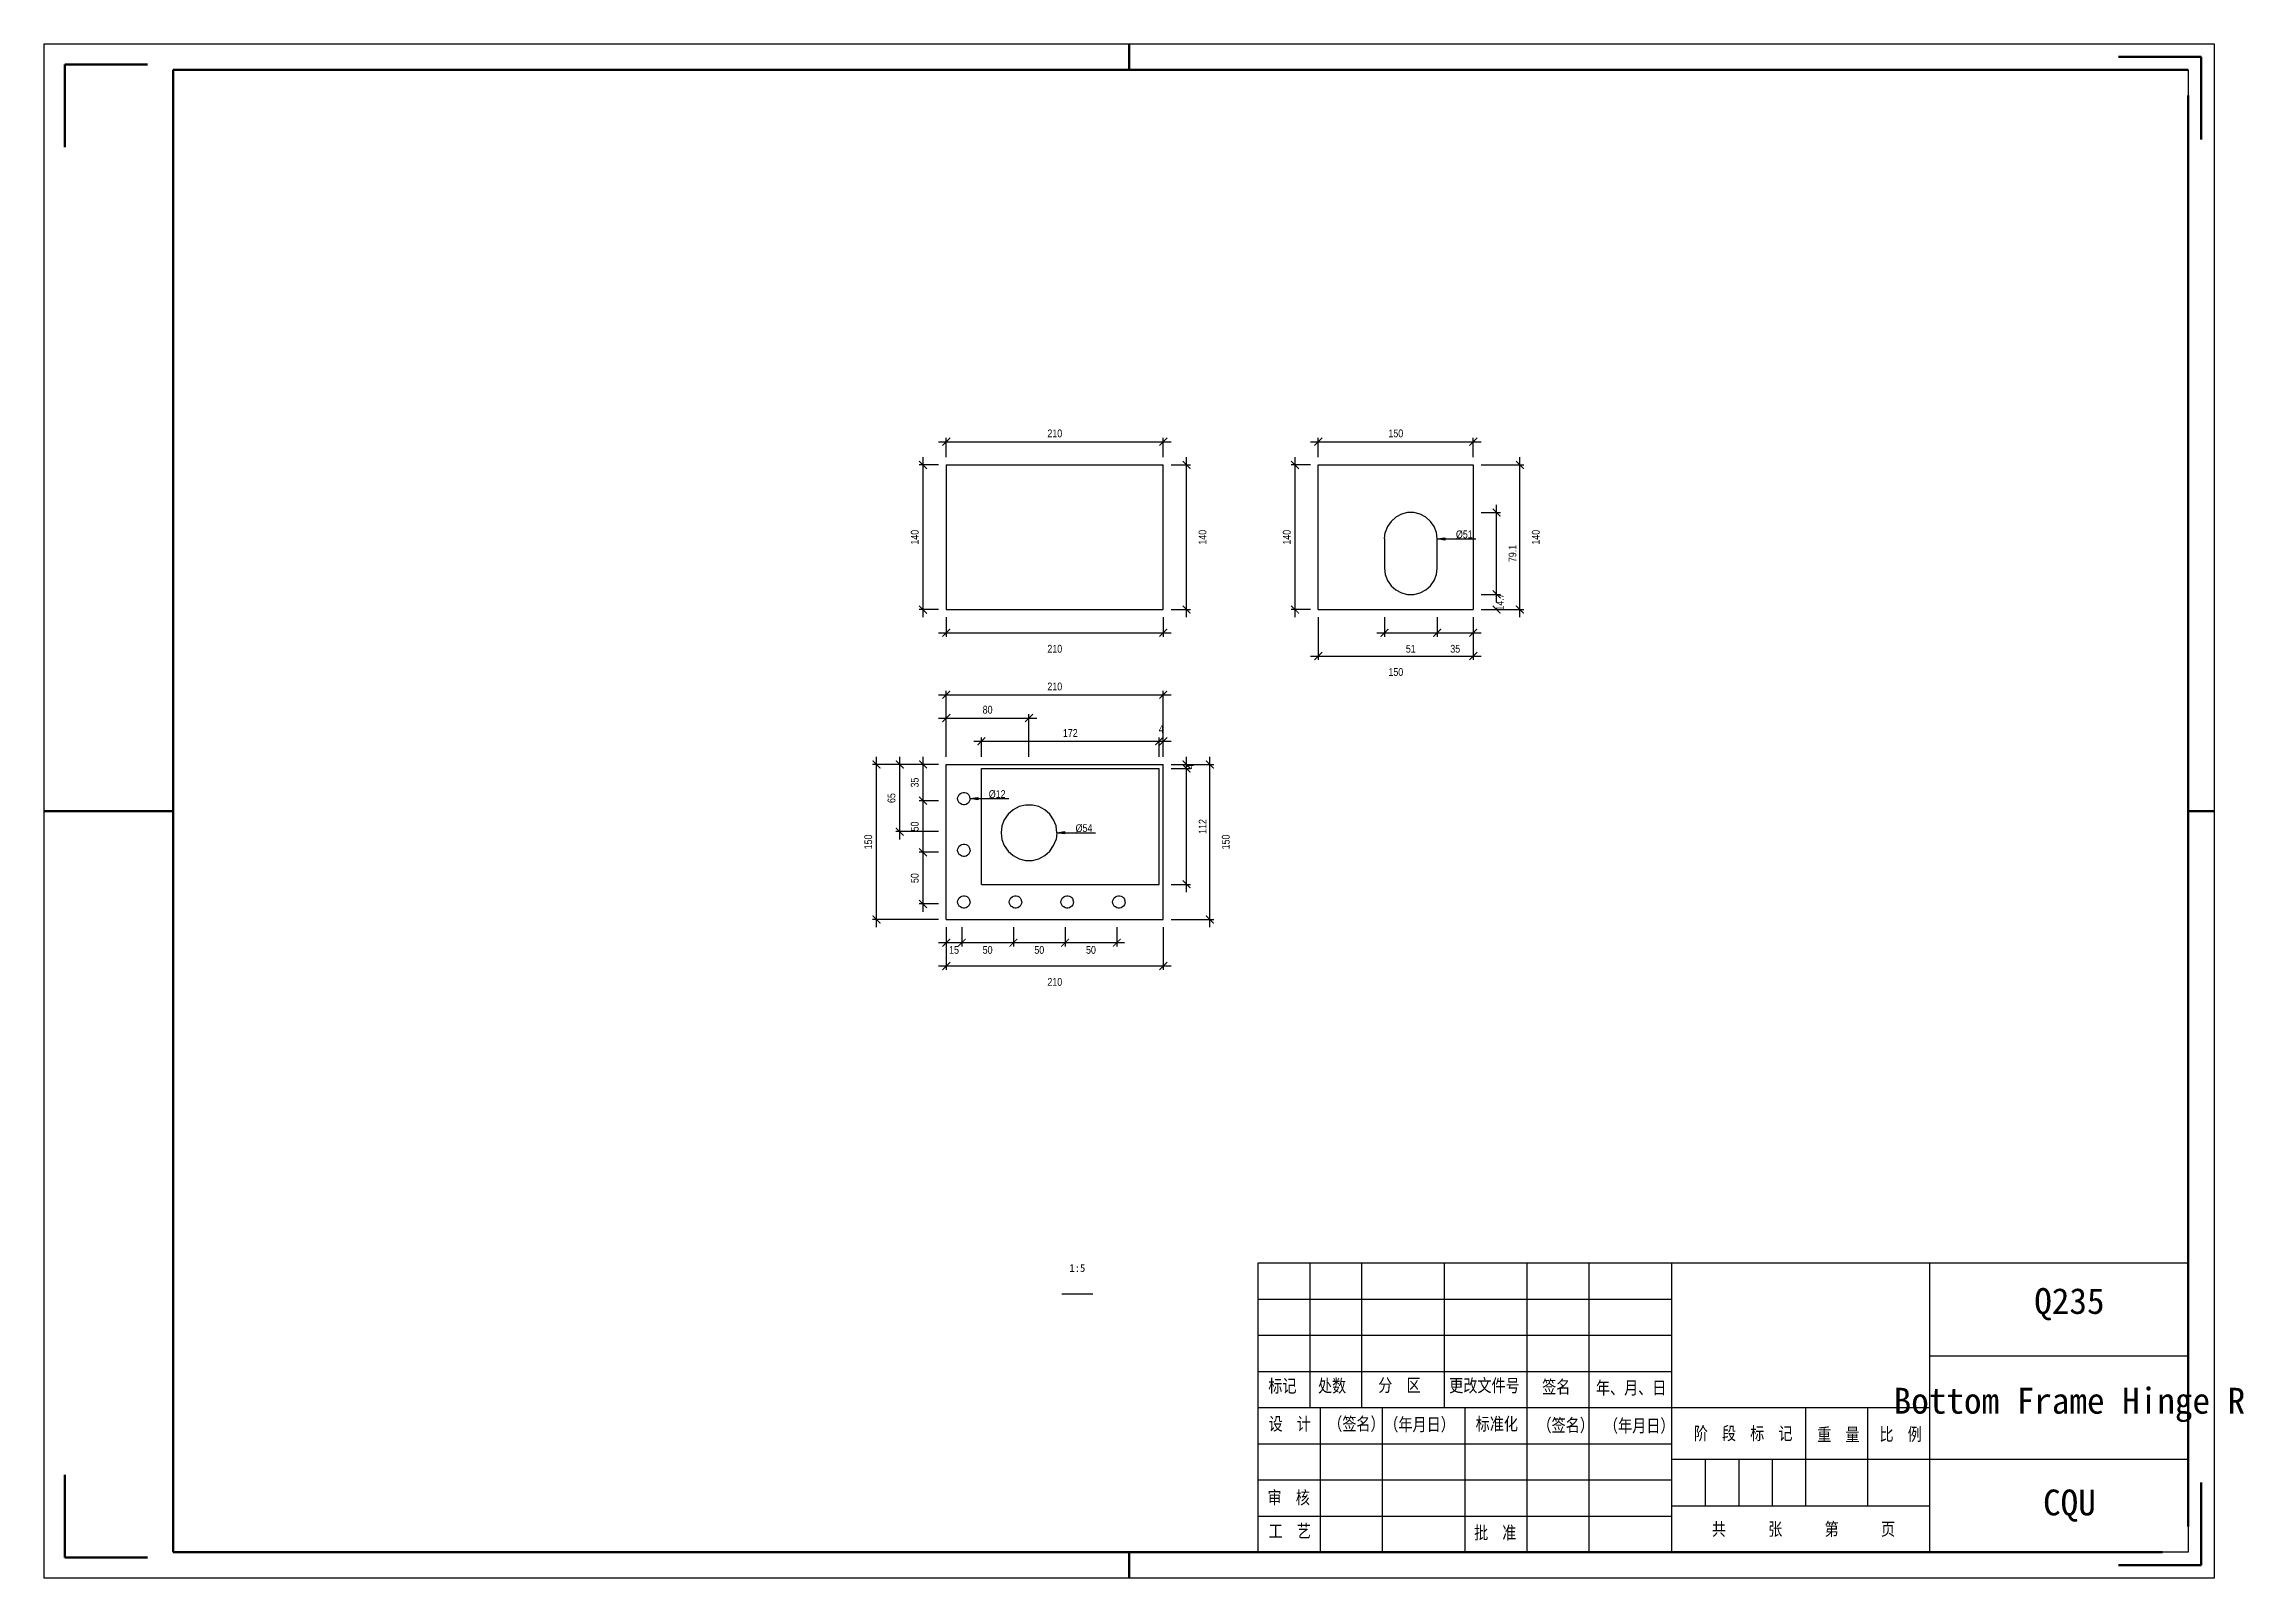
# Model space of a CAD drawing. Header units: millimetres. Extents: x 0 to 1925, y 0 to 4345.
# Drawn here: x 980 to 1405.8, y 367 to 664 of the extents above; entities that cross this region are included whole.
import ezdxf

# ---------------------------------------------------------------- set-up
doc = ezdxf.new("R2010")
doc.units = ezdxf.units.MM
doc.layers.add('总内框线', color=7, linetype='Continuous', lineweight=50)
doc.layers.add('总外框线', color=7, linetype='Continuous', lineweight=30)
doc.styles.add('OpenSansCondensed-Light', font='OpenSansCondensed-Light.ttf')
doc.styles.add('陈杰（2）', font='gbenor.shx', dxfattribs={"width": 0.8, "bigfont": 'gbcbig.shx'})
doc.dimstyles.new('EZ_RADIUS', dxfattribs={"dimtxt": 0.25, "dimasz": 0.25, "dimexe": 0.375, "dimexo": 0.125, "dimgap": 0.1, "dimtad": 1, "dimlfac": 100, "dimzin": 12, "dimdsep": 46, "dimtxsty": 'OpenSansCondensed-Light', "dimblk": 'CLOSEDBLANK', "dimcen": 0, "dimazin": 3, "dimtfac": 0.5, "dimtofl": 0, "dimtmove": 1, "dimatfit": 3, "dimarcsym": 0})
doc.dimstyles.new('EZDXF', dxfattribs={"dimtxt": 0.25, "dimasz": 0.175, "dimexe": 0.375, "dimexo": 0.125, "dimgap": 0.1, "dimtad": 1, "dimlfac": 100, "dimzin": 12, "dimdsep": 46, "dimtxsty": 'OpenSansCondensed-Light', "dimblk": 'ARCHTICK', "dimcen": 2.5, "dimazin": 3, "dimtfac": 0.5, "dimtmove": 2, "dimatfit": 3, "dimarcsym": 0})

# ---------------------------------------------------------------- blocks, each defined once
blk = doc.blocks.new('_ARCHTICK')
at = {"color": 0, "linetype": 'ByBlock', "const_width": 0.15}
blk.add_lwpolyline([(-0.5, -0.5), (0.5, 0.5)], dxfattribs=at)
blk = doc.blocks.new('_CLOSED')
at = {"color": 0, "linetype": 'ByBlock'}
blk.add_line((0, 0), (-1, 0), dxfattribs=at)
blk.add_lwpolyline([(-1, 0.16), (0, 0), (-1, -0.16)], close=True, dxfattribs=at)
blk = doc.blocks.new('*D129')
at = {"transparency": 16777216}
for p, q in [((1251.14, 568.18), (1252.64, 568.18)), ((1252.64, 568.18), (1257.14, 568.18))]:
    blk.add_line(p, q, dxfattribs=at)
at = {"layer": 'Defpoints', "transparency": 16777216}
for p in [(1244.53, 568.19), (1249.64, 568.18)]:
    blk.add_point(p, dxfattribs=at)
at = {"transparency": 16777216, "xscale": 1.5, "yscale": 1.5, "rotation": 179.8983361386451}
blk.add_blockref('_CLOSED', (1249.64, 568.18), dxfattribs=at)
at = {"transparency": 16777216, "insert": (1254.89, 569.03), "char_height": 1.5, "attachment_point": 5, "style": 'OpenSansCondensed-Light'}
blk.add_mtext('%%c51', dxfattribs=at)
blk = doc.blocks.new('*D138')
at = {"transparency": 16777216}
for p, q in [((1160.73, 517.9), (1162.23, 517.9)), ((1162.23, 517.9), (1166.73, 517.9))]:
    blk.add_line(p, q, dxfattribs=at)
at = {"layer": 'Defpoints', "transparency": 16777216}
for p in [(1158.03, 517.9), (1159.23, 517.9)]:
    blk.add_point(p, dxfattribs=at)
at = {"transparency": 16777216, "xscale": 1.5, "yscale": 1.5, "rotation": 180}
blk.add_blockref('_CLOSED', (1159.23, 517.9), dxfattribs=at)
at = {"transparency": 16777216, "insert": (1164.48, 518.75), "char_height": 1.5, "attachment_point": 5, "style": 'OpenSansCondensed-Light'}
blk.add_mtext('%%c12', dxfattribs=at)
blk = doc.blocks.new('*D139')
at = {"transparency": 16777216}
for p, q in [((1177.53, 511.3), (1179.03, 511.3)), ((1179.03, 511.3), (1183.53, 511.3))]:
    blk.add_line(p, q, dxfattribs=at)
at = {"layer": 'Defpoints', "transparency": 16777216}
for p in [(1170.63, 511.3), (1176.03, 511.3)]:
    blk.add_point(p, dxfattribs=at)
at = {"transparency": 16777216, "xscale": 1.5, "yscale": 1.5, "rotation": 179.999999999751}
blk.add_blockref('_CLOSED', (1176.03, 511.3), dxfattribs=at)
at = {"transparency": 16777216, "insert": (1181.28, 512.15), "char_height": 1.5, "attachment_point": 5, "style": 'OpenSansCondensed-Light'}
blk.add_mtext('%%c54', dxfattribs=at)

msp = doc.modelspace()

# ---------------------------------------------------------------- linework, layer by layer
for p, q in [((1395, 659), (1395, 474)), ((1154.62901, 582.5), (1154.62901, 554.5)), ((1154.62901, 582.5), (1196.62901, 582.5)), ((1196.62901, 554.5), (1196.62901, 582.5)), ((1226.62901, 554.5), (1226.62901, 582.5)), ((1226.62901, 582.5), (1256.62901, 582.5)), ((1256.62901, 582.5), (1256.62901, 554.5)), ((1240.00901, 570.58), (1239.56901, 569.42)), ((1240.70901, 571.58), (1240.00901, 570.58)), ((1241.62901, 572.4), (1240.70901, 571.58)), ((1242.72901, 572.96), (1241.62901, 572.4)), ((1243.90901, 573.26), (1242.72901, 572.96)), ((1245.14901, 573.26), (1243.90901, 573.26)), ((1246.32901, 572.96), (1245.14901, 573.26)), ((1247.42901, 572.4), (1246.32901, 572.96)), ((1248.34901, 571.58), (1247.42901, 572.4)), ((1249.04901, 570.58), (1248.34901, 571.58)), ((1249.48901, 569.42), (1249.04901, 570.58)), ((1239.42901, 568.2), (1239.56901, 569.42)), ((1239.42901, 568.2), (1239.42901, 562.5)), ((1249.62901, 568.2), (1249.48901, 569.42)), ((1249.62901, 562.5), (1249.62901, 568.2)), ((1239.42901, 562.5), (1239.56901, 561.28)), ((1249.48901, 561.28), (1249.62901, 562.5)), ((1239.56901, 561.28), (1240.00901, 560.12)), ((1240.00901, 560.12), (1240.70901, 559.12)), ((1240.70901, 559.12), (1241.62901, 558.3)), ((1241.62901, 558.3), (1242.72901, 557.74)), ((1246.32901, 557.74), (1247.42901, 558.3)), ((1247.42901, 558.3), (1248.34901, 559.12)), ((1248.34901, 559.12), (1249.04901, 560.12)), ((1249.04901, 560.12), (1249.48901, 561.28)), ((1154.62901, 554.5), (1196.62901, 554.5)), ((1226.62901, 554.5), (1256.62901, 554.5)), ((1242.72901, 557.74), (1243.90901, 557.44)), ((1243.90901, 557.44), (1245.14901, 557.44)), ((1245.14901, 557.44), (1246.32901, 557.74)), ((1154.62901, 524.5), (1196.62901, 524.5)), ((1154.62901, 494.5), (1154.62901, 524.5)), ((1196.62901, 494.5), (1196.62901, 524.5)), ((1161.42901, 523.7), (1195.82901, 523.7)), ((1161.42901, 501.3), (1161.42901, 523.7)), ((1195.82901, 501.3), (1195.82901, 523.7)), ((1156.82901, 517.9), (1156.86901, 518.18)), ((1156.86901, 517.62), (1156.82901, 517.9)), ((1156.86901, 518.18), (1156.96901, 518.46)), ((1156.96901, 517.34), (1156.86901, 517.62)), ((1156.96901, 518.46), (1157.12901, 518.7)), ((1157.12901, 517.1), (1156.96901, 517.34)), ((1157.12901, 518.7), (1157.34901, 518.88)), ((1157.34901, 516.92), (1157.12901, 517.1)), ((1157.34901, 518.88), (1157.60901, 519.02)), ((1157.60901, 516.78), (1157.34901, 516.92)), ((1157.60901, 519.02), (1157.88901, 519.1)), ((1157.88901, 516.7), (1157.60901, 516.78)), ((1157.88901, 519.1), (1158.16901, 519.1)), ((1158.16901, 516.7), (1157.88901, 516.7)), ((1158.16901, 519.1), (1158.44901, 519.02)), ((1158.44901, 516.78), (1158.16901, 516.7)), ((1158.44901, 519.02), (1158.70901, 518.88)), ((1158.70901, 516.92), (1158.44901, 516.78)), ((1158.70901, 518.88), (1158.92901, 518.7)), ((1158.92901, 517.1), (1158.70901, 516.92)), ((1158.92901, 518.7), (1159.08901, 518.46)), ((1159.08901, 517.34), (1158.92901, 517.1)), ((1159.08901, 518.46), (1159.18901, 518.18)), ((1159.18901, 517.62), (1159.08901, 517.34)), ((1159.22901, 517.9), (1159.18901, 518.18)), ((1159.22901, 517.9), (1159.18901, 517.62)), ((1167.56901, 515.74), (1166.58901, 514.88)), ((1168.70901, 516.34), (1167.56901, 515.74)), ((1169.96901, 516.66), (1168.70901, 516.34)), ((1171.28901, 516.66), (1169.96901, 516.66)), ((1172.54901, 516.34), (1171.28901, 516.66)), ((1173.68901, 515.74), (1172.54901, 516.34)), ((1174.66901, 514.88), (1173.68901, 515.74)), ((1165.38901, 512.6), (1165.22901, 511.3)), ((1165.22901, 511.3), (1165.38901, 510)), ((1165.84901, 513.8), (1165.38901, 512.6)), ((1166.58901, 514.88), (1165.84901, 513.8)), ((1175.40901, 513.8), (1174.66901, 514.88)), ((1175.86901, 512.6), (1175.40901, 513.8)), ((1176.02901, 511.3), (1175.86901, 512.6)), ((1176.02901, 511.3), (1175.86901, 510)), ((1156.82901, 507.9), (1156.86901, 508.18)), ((1156.86901, 507.62), (1156.82901, 507.9)), ((1156.86901, 508.18), (1156.96901, 508.46)), ((1156.96901, 507.34), (1156.86901, 507.62)), ((1156.96901, 508.46), (1157.12901, 508.7)), ((1157.12901, 507.1), (1156.96901, 507.34)), ((1157.12901, 508.7), (1157.34901, 508.88)), ((1157.34901, 506.92), (1157.12901, 507.1)), ((1157.34901, 508.88), (1157.60901, 509.02)), ((1157.60901, 506.78), (1157.34901, 506.92)), ((1157.60901, 509.02), (1157.88901, 509.1)), ((1157.88901, 506.7), (1157.60901, 506.78)), ((1157.88901, 509.1), (1158.16901, 509.1)), ((1158.16901, 506.7), (1157.88901, 506.7)), ((1158.16901, 509.1), (1158.44901, 509.02)), ((1158.44901, 506.78), (1158.16901, 506.7)), ((1158.44901, 509.02), (1158.70901, 508.88)), ((1158.70901, 506.92), (1158.44901, 506.78)), ((1158.70901, 508.88), (1158.92901, 508.7)), ((1158.92901, 507.1), (1158.70901, 506.92)), ((1158.92901, 508.7), (1159.08901, 508.46)), ((1159.08901, 507.34), (1158.92901, 507.1)), ((1159.08901, 508.46), (1159.18901, 508.18)), ((1159.18901, 507.62), (1159.08901, 507.34)), ((1159.22901, 507.9), (1159.18901, 508.18)), ((1159.22901, 507.9), (1159.18901, 507.62)), ((1165.38901, 510), (1165.84901, 508.8)), ((1165.84901, 508.8), (1166.58901, 507.72)), ((1166.58901, 507.72), (1167.56901, 506.86)), ((1167.56901, 506.86), (1168.70901, 506.26)), ((1172.54901, 506.26), (1173.68901, 506.86)), ((1173.68901, 506.86), (1174.66901, 507.72)), ((1174.66901, 507.72), (1175.40901, 508.8)), ((1175.40901, 508.8), (1175.86901, 510)), ((1168.70901, 506.26), (1169.96901, 505.94)), ((1169.96901, 505.94), (1171.28901, 505.94)), ((1171.28901, 505.94), (1172.54901, 506.26)), ((1156.82901, 497.9), (1156.86901, 498.18)), ((1156.86901, 498.18), (1156.96901, 498.46)), ((1156.96901, 498.46), (1157.12901, 498.7)), ((1157.12901, 498.7), (1157.34901, 498.88)), ((1157.34901, 498.88), (1157.60901, 499.02)), ((1157.60901, 499.02), (1157.88901, 499.1)), ((1157.88901, 499.1), (1158.16901, 499.1)), ((1158.16901, 499.1), (1158.44901, 499.02)), ((1158.44901, 499.02), (1158.70901, 498.88)), ((1158.70901, 498.88), (1158.92901, 498.7)), ((1158.92901, 498.7), (1159.08901, 498.46)), ((1159.08901, 498.46), (1159.18901, 498.18)), ((1159.22901, 497.9), (1159.18901, 498.18)), ((1161.42901, 501.3), (1195.82901, 501.3)), ((1166.82901, 497.9), (1166.86901, 498.18)), ((1166.86901, 498.18), (1166.96901, 498.46)), ((1166.96901, 498.46), (1167.12901, 498.7)), ((1167.12901, 498.7), (1167.34901, 498.88)), ((1167.34901, 498.88), (1167.60901, 499.02)), ((1167.60901, 499.02), (1167.88901, 499.1)), ((1167.88901, 499.1), (1168.16901, 499.1)), ((1168.16901, 499.1), (1168.44901, 499.02)), ((1168.44901, 499.02), (1168.70901, 498.88)), ((1168.70901, 498.88), (1168.92901, 498.7)), ((1168.92901, 498.7), (1169.08901, 498.46)), ((1169.08901, 498.46), (1169.18901, 498.18)), ((1169.22901, 497.9), (1169.18901, 498.18)), ((1176.82901, 497.9), (1176.86901, 498.18)), ((1176.86901, 498.18), (1176.96901, 498.46)), ((1176.96901, 498.46), (1177.12901, 498.7)), ((1177.12901, 498.7), (1177.34901, 498.88)), ((1177.34901, 498.88), (1177.60901, 499.02)), ((1177.60901, 499.02), (1177.88901, 499.1)), ((1177.88901, 499.1), (1178.16901, 499.1)), ((1178.16901, 499.1), (1178.44901, 499.02)), ((1178.44901, 499.02), (1178.70901, 498.88)), ((1178.70901, 498.88), (1178.92901, 498.7)), ((1178.92901, 498.7), (1179.08901, 498.46)), ((1179.08901, 498.46), (1179.18901, 498.18)), ((1179.22901, 497.9), (1179.18901, 498.18)), ((1186.82901, 497.9), (1186.86901, 498.18)), ((1186.86901, 498.18), (1186.96901, 498.46)), ((1186.96901, 498.46), (1187.12901, 498.7)), ((1187.12901, 498.7), (1187.34901, 498.88)), ((1187.34901, 498.88), (1187.60901, 499.02)), ((1187.60901, 499.02), (1187.88901, 499.1)), ((1187.88901, 499.1), (1188.16901, 499.1)), ((1188.16901, 499.1), (1188.44901, 499.02)), ((1188.44901, 499.02), (1188.70901, 498.88)), ((1188.70901, 498.88), (1188.92901, 498.7)), ((1188.92901, 498.7), (1189.08901, 498.46)), ((1189.08901, 498.46), (1189.18901, 498.18)), ((1189.22901, 497.9), (1189.18901, 498.18)), ((1154.62901, 494.5), (1196.62901, 494.5)), ((1156.86901, 497.62), (1156.82901, 497.9)), ((1156.96901, 497.34), (1156.86901, 497.62)), ((1157.12901, 497.1), (1156.96901, 497.34)), ((1157.34901, 496.92), (1157.12901, 497.1)), ((1157.60901, 496.78), (1157.34901, 496.92)), ((1157.88901, 496.7), (1157.60901, 496.78)), ((1158.16901, 496.7), (1157.88901, 496.7)), ((1158.44901, 496.78), (1158.16901, 496.7)), ((1158.70901, 496.92), (1158.44901, 496.78)), ((1158.92901, 497.1), (1158.70901, 496.92)), ((1159.08901, 497.34), (1158.92901, 497.1)), ((1159.18901, 497.62), (1159.08901, 497.34)), ((1159.22901, 497.9), (1159.18901, 497.62)), ((1166.86901, 497.62), (1166.82901, 497.9)), ((1166.96901, 497.34), (1166.86901, 497.62)), ((1167.12901, 497.1), (1166.96901, 497.34)), ((1167.34901, 496.92), (1167.12901, 497.1)), ((1167.60901, 496.78), (1167.34901, 496.92)), ((1167.88901, 496.7), (1167.60901, 496.78)), ((1168.16901, 496.7), (1167.88901, 496.7)), ((1168.44901, 496.78), (1168.16901, 496.7)), ((1168.70901, 496.92), (1168.44901, 496.78)), ((1168.92901, 497.1), (1168.70901, 496.92)), ((1169.08901, 497.34), (1168.92901, 497.1)), ((1169.18901, 497.62), (1169.08901, 497.34)), ((1169.22901, 497.9), (1169.18901, 497.62)), ((1176.86901, 497.62), (1176.82901, 497.9)), ((1176.96901, 497.34), (1176.86901, 497.62)), ((1177.12901, 497.1), (1176.96901, 497.34)), ((1177.34901, 496.92), (1177.12901, 497.1)), ((1177.60901, 496.78), (1177.34901, 496.92)), ((1177.88901, 496.7), (1177.60901, 496.78)), ((1178.16901, 496.7), (1177.88901, 496.7)), ((1178.44901, 496.78), (1178.16901, 496.7)), ((1178.70901, 496.92), (1178.44901, 496.78)), ((1178.92901, 497.1), (1178.70901, 496.92)), ((1179.08901, 497.34), (1178.92901, 497.1)), ((1179.18901, 497.62), (1179.08901, 497.34)), ((1179.22901, 497.9), (1179.18901, 497.62)), ((1186.86901, 497.62), (1186.82901, 497.9)), ((1186.96901, 497.34), (1186.86901, 497.62)), ((1187.12901, 497.1), (1186.96901, 497.34)), ((1187.34901, 496.92), (1187.12901, 497.1)), ((1187.60901, 496.78), (1187.34901, 496.92)), ((1187.88901, 496.7), (1187.60901, 496.78)), ((1188.16901, 496.7), (1187.88901, 496.7)), ((1188.44901, 496.78), (1188.16901, 496.7)), ((1188.70901, 496.92), (1188.44901, 496.78)), ((1188.92901, 497.1), (1188.70901, 496.92)), ((1189.08901, 497.34), (1188.92901, 497.1)), ((1189.18901, 497.62), (1189.08901, 497.34)), ((1189.22901, 497.9), (1189.18901, 497.62)), ((1215, 428), (1395, 428)), ((1215, 372), (1215, 428)), ((1225, 428), (1225, 400)), ((1235, 428), (1235, 400)), ((1251, 428), (1251, 400)), ((1267, 428), (1267, 400)), ((1279, 428), (1279, 372)), ((1295, 428), (1295, 372)), ((1345, 372), (1345, 428)), ((1395, 428), (1395, 372)), ((1177, 422), (1183, 422)), ((1215, 421), (1295, 421)), ((1215, 414), (1295, 414)), ((1345, 410), (1395, 410)), ((1215, 407), (1295, 407)), ((1215, 400), (1345, 400)), ((1227, 400), (1227, 372)), ((1239, 400), (1239, 372)), ((1255, 400), (1255, 372)), ((1267, 400), (1267, 372)), ((1321, 381), (1321, 400)), ((1333, 381), (1333, 400)), ((1215, 393), (1295, 393)), ((1295, 390), (1345, 390)), ((1301.5, 390), (1301.5, 381)), ((1308, 390), (1308, 381)), ((1314.5, 390), (1314.5, 381)), ((1345, 390), (1395, 390)), ((1215, 386), (1295, 386)), ((1215, 379), (1295, 379)), ((1295, 381), (1345, 381)), ((1395, 372), (1215, 372))]:
    msp.add_line(p, q)
at = {"layer": '总内框线'}
for p, q in [((984, 660), (984, 644)), ((984, 660), (1000, 660)), ((1190, 659), (1190, 664)), ((1397.5, 661.5), (1381.5, 661.5)), ((1397.5, 661.5), (1397.5, 645.5)), ((1005, 372), (1005, 659)), ((1005, 659), (1395, 659)), ((1395, 654), (1395, 377)), ((980, 515.5), (1005, 515.5)), ((1395, 515.5), (1400, 515.5)), ((984, 371), (984, 387)), ((1397.5, 369.5), (1397.5, 385.5)), ((984, 371), (1000, 371)), ((1390, 372), (1005, 372)), ((1190, 367), (1190, 372)), ((1397.5, 369.5), (1381.5, 369.5))]:
    msp.add_line(p, q, dxfattribs=at)
at = {"layer": '总外框线'}
for p, q in [((980, 367), (980, 664)), ((980, 664), (1400, 664)), ((1400, 664), (1400, 367)), ((1400, 367), (980, 367))]:
    msp.add_line(p, q, dxfattribs=at)

# ---------------------------------------------------------------- texts
at = {"attachment_point": 5}
for s, insert, char_height in [('1:5', (1180, 427), 1.5), ('Q235', (1372, 420), 5), ('Bottom Frame Hinge R', (1372, 400.5), 5), ('CQU', (1372, 381), 5)]:
    msp.add_mtext(s, dxfattribs=dict(at, insert=insert, char_height=char_height))
at = {"char_height": 2.5, "width": 93.0192856, "attachment_point": 1, "style": '陈杰（2）'}
for s, insert in [('{\\fSimSun|b0|i0|c134|p2;标记}', (1216.95482, 405.44053)), ('{\\fSimSun|b0|i0|c134|p2;处数}', (1226.57596, 405.45543)), ('{\\fSimSun|b0|i0|c134|p2;分\u3000区}', (1238.23692, 405.57959)), ('{\\fSimSun|b0|i0|c134|p2;更改文件号}', (1251.97169, 405.52496)), ('{\\fSimSun|b0|i0|c134|p2;签名}', (1269.95608, 405.2667)), ('{\\fSimSun|b0|i0|c134|p2;年、月、日}', (1280.35064, 405.07301)), ('{\\fSimSun|b0|i0|c134|p2;设\u3000计}', (1217.01432, 398.10007)), ('{\\fSimSun|b0|i0|c134|p2;（签名）}', (1228.55629, 398.10007)), ('{\\fSimSun|b0|i0|c134|p2;\u3000（年月日）}', (1236.68156, 397.98584)), ('{\\fSimSun|b0|i0|c134|p2;标准化}', (1257.08823, 398.08517)), ('{\\fSimSun|b0|i0|c134|p2;（签名）}', (1269.05516, 397.83685)), ('{\\fSimSun|b0|i0|c134|p2;（年月日）}', (1281.923, 397.73752)), ('{\\fSimSun|b0|i0|c134|p2;阶\u3000段\u3000标\u3000记}', (1299.30395, 396.25254)), ('{\\fSimSun|b0|i0|c134|p2;重\u3000量}', (1323.18681, 396.02408)), ('{\\fSimSun|b0|i0|c134|p2;比\u3000例}', (1335.23873, 396.09361)), ('{\\fSimSun|b0|i0|c134|p2;审\u3000核}', (1216.81034, 383.83138)), ('{\\fSimSun|b0|i0|c134|p2;工\u3000艺}', (1217.01432, 377.34515)), ('{\\fSimSun|b0|i0|c134|p2;批\u3000准}', (1256.78226, 377.0273)), ('{\\fSimSun|b0|i0|c134|p2;共\u3000\u3000\u3000张\u3000\u3000\u3000第\u3000\u3000\u3000页}', (1302.79713, 377.72757))]:
    msp.add_mtext(s, dxfattribs=dict(at, insert=insert))

# ---------------------------------------------------------------- dimensions: what is measured, and where the dimension line sits
for base, p1, p2, location, override in [((1154.62901, 587), (1154.62901, 582.5), (1196.62901, 582.5), (1175.62901, 588.6), {"dimtxt": 1.5, "dimasz": 1.5, "dimexe": 0.75, "dimexo": 1.5, "dimtad": 1, "dimlfac": 5, "dimblk": 'ARCHTICK', "dimsah": 0, "dimtsz": 0, "dimdle": 1.5, "dimtmove": 2}), ((1226.62901, 587), (1226.62901, 582.5), (1256.62901, 582.5), (1241.62901, 588.6), {"dimtxt": 1.5, "dimasz": 1.5, "dimexe": 0.75, "dimexo": 1.5, "dimtad": 1, "dimlfac": 5, "dimblk": 'ARCHTICK', "dimsah": 0, "dimtsz": 0, "dimdle": 1.5, "dimtmove": 2}), ((1154.62901, 550), (1154.62901, 554.5), (1196.62901, 554.5), (1175.62901, 546.9), {"dimtxt": 1.5, "dimasz": 1.5, "dimexe": 0.75, "dimexo": 1.5, "dimtad": 4, "dimlfac": 5, "dimblk": 'ARCHTICK', "dimsah": 0, "dimtsz": 0, "dimdle": 1.5, "dimtmove": 2}), ((1226.62901, 545.5), (1226.62901, 554.5), (1256.62901, 554.5), (1241.62901, 542.4), {"dimtxt": 1.5, "dimasz": 1.5, "dimexe": 0.75, "dimexo": 1.5, "dimtad": 4, "dimlfac": 5, "dimblk": 'ARCHTICK', "dimsah": 0, "dimtsz": 0, "dimdle": 1.5, "dimtmove": 2}), ((1239.42901, 550), (1239.42901, 554.5), (1249.62901, 554.5), (1244.52901, 546.9), {"dimtxt": 1.5, "dimasz": 1.5, "dimexe": 0.75, "dimexo": 1.5, "dimtad": 4, "dimlfac": 5, "dimblk": 'ARCHTICK', "dimsah": 0, "dimtsz": 0, "dimdle": 1.5, "dimtmove": 2}), ((1249.62901, 550), (1249.62901, 554.5), (1256.62901, 554.5), (1253.12901, 546.9), {"dimtxt": 1.5, "dimasz": 1.5, "dimexe": 0.75, "dimexo": 1.5, "dimtad": 4, "dimlfac": 5, "dimblk": 'ARCHTICK', "dimsah": 0, "dimtsz": 0, "dimdle": 1.5, "dimtmove": 2}), ((1154.62901, 538), (1154.62901, 524.5), (1196.62901, 524.5), (1175.62901, 539.6), {"dimtxt": 1.5, "dimasz": 1.5, "dimexe": 0.75, "dimexo": 1.5, "dimtad": 1, "dimlfac": 5, "dimblk": 'ARCHTICK', "dimsah": 0, "dimtsz": 0, "dimdle": 1.5, "dimtmove": 2}), ((1154.62901, 533.5), (1154.62901, 524.5), (1170.62901, 524.5), (1162.62901, 535.1), {"dimtxt": 1.5, "dimasz": 1.5, "dimexe": 0.75, "dimexo": 1.5, "dimtad": 1, "dimlfac": 5, "dimblk": 'ARCHTICK', "dimsah": 0, "dimtsz": 0, "dimdle": 1.5, "dimtmove": 2}), ((1195.82901, 529), (1195.82901, 524.5), (1196.62901, 524.5), (1196.22901, 531.35), {"dimtxt": 1.5, "dimasz": 1.5, "dimexe": 0.75, "dimexo": 1.5, "dimtad": 1, "dimlfac": 5, "dimblk": 'ARCHTICK', "dimsah": 0, "dimtsz": 0, "dimdle": 1.5, "dimtmove": 2}), ((1161.42901, 529), (1161.42901, 524.5), (1195.82901, 524.5), (1178.62901, 530.6), {"dimtxt": 1.5, "dimasz": 1.5, "dimexe": 0.75, "dimexo": 1.5, "dimtad": 1, "dimlfac": 5, "dimblk": 'ARCHTICK', "dimsah": 0, "dimtsz": 0, "dimdle": 1.5, "dimtmove": 2}), ((1157.62901, 490), (1157.62901, 494.5), (1154.62901, 494.5), (1156.12901, 488.6), {"dimtxt": 1.5, "dimasz": 1.5, "dimexe": 0.75, "dimexo": 1.5, "dimtad": 4, "dimlfac": 5, "dimblk": 'ARCHTICK', "dimsah": 0, "dimtsz": 0, "dimdle": 1.5, "dimtmove": 2}), ((1154.62901, 485.5), (1154.62901, 494.5), (1196.62901, 494.5), (1175.62901, 482.4), {"dimtxt": 1.5, "dimasz": 1.5, "dimexe": 0.75, "dimexo": 1.5, "dimtad": 4, "dimlfac": 5, "dimblk": 'ARCHTICK', "dimsah": 0, "dimtsz": 0, "dimdle": 1.5, "dimtmove": 2}), ((1167.62901, 490), (1167.62901, 494.5), (1157.62901, 494.5), (1162.62901, 488.6), {"dimtxt": 1.5, "dimasz": 1.5, "dimexe": 0.75, "dimexo": 1.5, "dimtad": 4, "dimlfac": 5, "dimblk": 'ARCHTICK', "dimsah": 0, "dimtsz": 0, "dimdle": 1.5, "dimtmove": 2}), ((1177.62901, 490), (1177.62901, 494.5), (1167.62901, 494.5), (1172.62901, 488.6), {"dimtxt": 1.5, "dimasz": 1.5, "dimexe": 0.75, "dimexo": 1.5, "dimtad": 4, "dimlfac": 5, "dimblk": 'ARCHTICK', "dimsah": 0, "dimtsz": 0, "dimdle": 1.5, "dimtmove": 2}), ((1187.62901, 490), (1187.62901, 494.5), (1177.62901, 494.5), (1182.62901, 488.6), {"dimtxt": 1.5, "dimasz": 1.5, "dimexe": 0.75, "dimexo": 1.5, "dimtad": 4, "dimlfac": 5, "dimblk": 'ARCHTICK', "dimsah": 0, "dimtsz": 0, "dimdle": 1.5, "dimtmove": 2})]:
    msp.add_linear_dim(base=base, p1=p1, p2=p2, location=location, dimstyle='EZDXF', override=override).render()
for base, p1, p2, location, override in [((1150.12901, 554.5), (1154.62901, 554.5), (1154.62901, 582.5), (1148.52901, 568.5), {"dimtxt": 1.5, "dimasz": 1.5, "dimexe": 0.75, "dimexo": 1.5, "dimtad": 1, "dimlfac": 5, "dimblk": 'ARCHTICK', "dimsah": 0, "dimtsz": 0, "dimdle": 1.5, "dimtmove": 2}), ((1201.12901, 554.5), (1196.62901, 554.5), (1196.62901, 582.5), (1204.22901, 568.5), {"dimtxt": 1.5, "dimasz": 1.5, "dimexe": 0.75, "dimexo": 1.5, "dimtad": 4, "dimlfac": 5, "dimblk": 'ARCHTICK', "dimsah": 0, "dimtsz": 0, "dimdle": 1.5, "dimtmove": 2}), ((1222.12901, 554.5), (1226.62901, 554.5), (1226.62901, 582.5), (1220.52901, 568.5), {"dimtxt": 1.5, "dimasz": 1.5, "dimexe": 0.75, "dimexo": 1.5, "dimtad": 1, "dimlfac": 5, "dimblk": 'ARCHTICK', "dimsah": 0, "dimtsz": 0, "dimdle": 1.5, "dimtmove": 2}), ((1265.62901, 554.5), (1256.62901, 554.5), (1256.62901, 582.5), (1268.72901, 568.5), {"dimtxt": 1.5, "dimasz": 1.5, "dimexe": 0.75, "dimexo": 1.5, "dimtad": 4, "dimlfac": 5, "dimblk": 'ARCHTICK', "dimsah": 0, "dimtsz": 0, "dimdle": 1.5, "dimtmove": 2}), ((1261.12901, 557.44), (1256.62901, 557.44), (1256.62901, 573.26), (1264.22901, 565.35), {"dimtxt": 1.5, "dimasz": 1.5, "dimexe": 0.75, "dimexo": 1.5, "dimtad": 4, "dimlfac": 5, "dimblk": 'ARCHTICK', "dimsah": 0, "dimtsz": 0, "dimdle": 1.5, "dimtmove": 2}), ((1261.12901, 554.5), (1256.62901, 554.5), (1256.62901, 557.44), (1261.77901, 555.97), {"dimtxt": 1.5, "dimasz": 1.5, "dimexe": 0.75, "dimexo": 1.5, "dimtad": 4, "dimlfac": 5, "dimblk": 'ARCHTICK', "dimsah": 0, "dimtsz": 0, "dimdle": 1.5, "dimtmove": 2}), ((1141.12901, 494.5), (1154.62901, 494.5), (1154.62901, 524.5), (1139.52901, 509.5), {"dimtxt": 1.5, "dimasz": 1.5, "dimexe": 0.75, "dimexo": 1.5, "dimtad": 1, "dimlfac": 5, "dimblk": 'ARCHTICK', "dimsah": 0, "dimtsz": 0, "dimdle": 1.5, "dimtmove": 2}), ((1145.62901, 511.5), (1154.62901, 511.5), (1154.62901, 524.5), (1144.02901, 518), {"dimtxt": 1.5, "dimasz": 1.5, "dimexe": 0.75, "dimexo": 1.5, "dimtad": 1, "dimlfac": 5, "dimblk": 'ARCHTICK', "dimsah": 0, "dimtsz": 0, "dimdle": 1.5, "dimtmove": 2}), ((1150.12901, 517.5), (1154.62901, 517.5), (1154.62901, 524.5), (1148.52901, 521), {"dimtxt": 1.5, "dimasz": 1.5, "dimexe": 0.75, "dimexo": 1.5, "dimtad": 1, "dimlfac": 5, "dimblk": 'ARCHTICK', "dimsah": 0, "dimtsz": 0, "dimdle": 1.5, "dimtmove": 2}), ((1201.12901, 523.7), (1196.62901, 523.7), (1196.62901, 524.5), (1201.77901, 524.1), {"dimtxt": 1.5, "dimasz": 1.5, "dimexe": 0.75, "dimexo": 1.5, "dimtad": 4, "dimlfac": 5, "dimblk": 'ARCHTICK', "dimsah": 0, "dimtsz": 0, "dimdle": 1.5, "dimtmove": 2}), ((1205.62901, 494.5), (1196.62901, 494.5), (1196.62901, 524.5), (1208.72901, 509.5), {"dimtxt": 1.5, "dimasz": 1.5, "dimexe": 0.75, "dimexo": 1.5, "dimtad": 4, "dimlfac": 5, "dimblk": 'ARCHTICK', "dimsah": 0, "dimtsz": 0, "dimdle": 1.5, "dimtmove": 2}), ((1201.12901, 501.3), (1196.62901, 501.3), (1196.62901, 523.7), (1204.22901, 512.5), {"dimtxt": 1.5, "dimasz": 1.5, "dimexe": 0.75, "dimexo": 1.5, "dimtad": 4, "dimlfac": 5, "dimblk": 'ARCHTICK', "dimsah": 0, "dimtsz": 0, "dimdle": 1.5, "dimtmove": 2}), ((1150.12901, 507.5), (1154.62901, 507.5), (1154.62901, 517.5), (1148.52901, 512.5), {"dimtxt": 1.5, "dimasz": 1.5, "dimexe": 0.75, "dimexo": 1.5, "dimtad": 1, "dimlfac": 5, "dimblk": 'ARCHTICK', "dimsah": 0, "dimtsz": 0, "dimdle": 1.5, "dimtmove": 2}), ((1150.12901, 497.5), (1154.62901, 497.5), (1154.62901, 507.5), (1148.52901, 502.5), {"dimtxt": 1.5, "dimasz": 1.5, "dimexe": 0.75, "dimexo": 1.5, "dimtad": 1, "dimlfac": 5, "dimblk": 'ARCHTICK', "dimsah": 0, "dimtsz": 0, "dimdle": 1.5, "dimtmove": 2})]:
    msp.add_linear_dim(base=base, p1=p1, p2=p2, angle=90, location=location, dimstyle='EZDXF', override=override).render()
for p1, p2, text, picture, middle in [((1239.42261, 568.20001), (1249.6354, 568.18189), '51', '*D129', (1252.6354, 568.17657)), ((1156.83002, 517.9), (1159.22799, 517.9), '12', '*D138', (1162.22799, 517.9)), ((1165.23251, 511.3), (1176.02551, 511.3), '54', '*D139', (1179.02551, 511.3))]:
    dim = msp.add_diameter_dim_2p(p1=p1, p2=p2, text=text, dimstyle='EZ_RADIUS', override={"dimtxt": 1.5, "dimasz": 1.5, "dimexe": 0.75, "dimtad": 1, "dimtoh": 1, "dimlfac": 5, "dimblk": 'CLOSED', "dimsah": 0, "dimtsz": 0})
    dim.commit()
    dim.dimension.update_dxf_attribs({"geometry": picture, "text_midpoint": middle})

doc.saveas('drawing.dxf')
